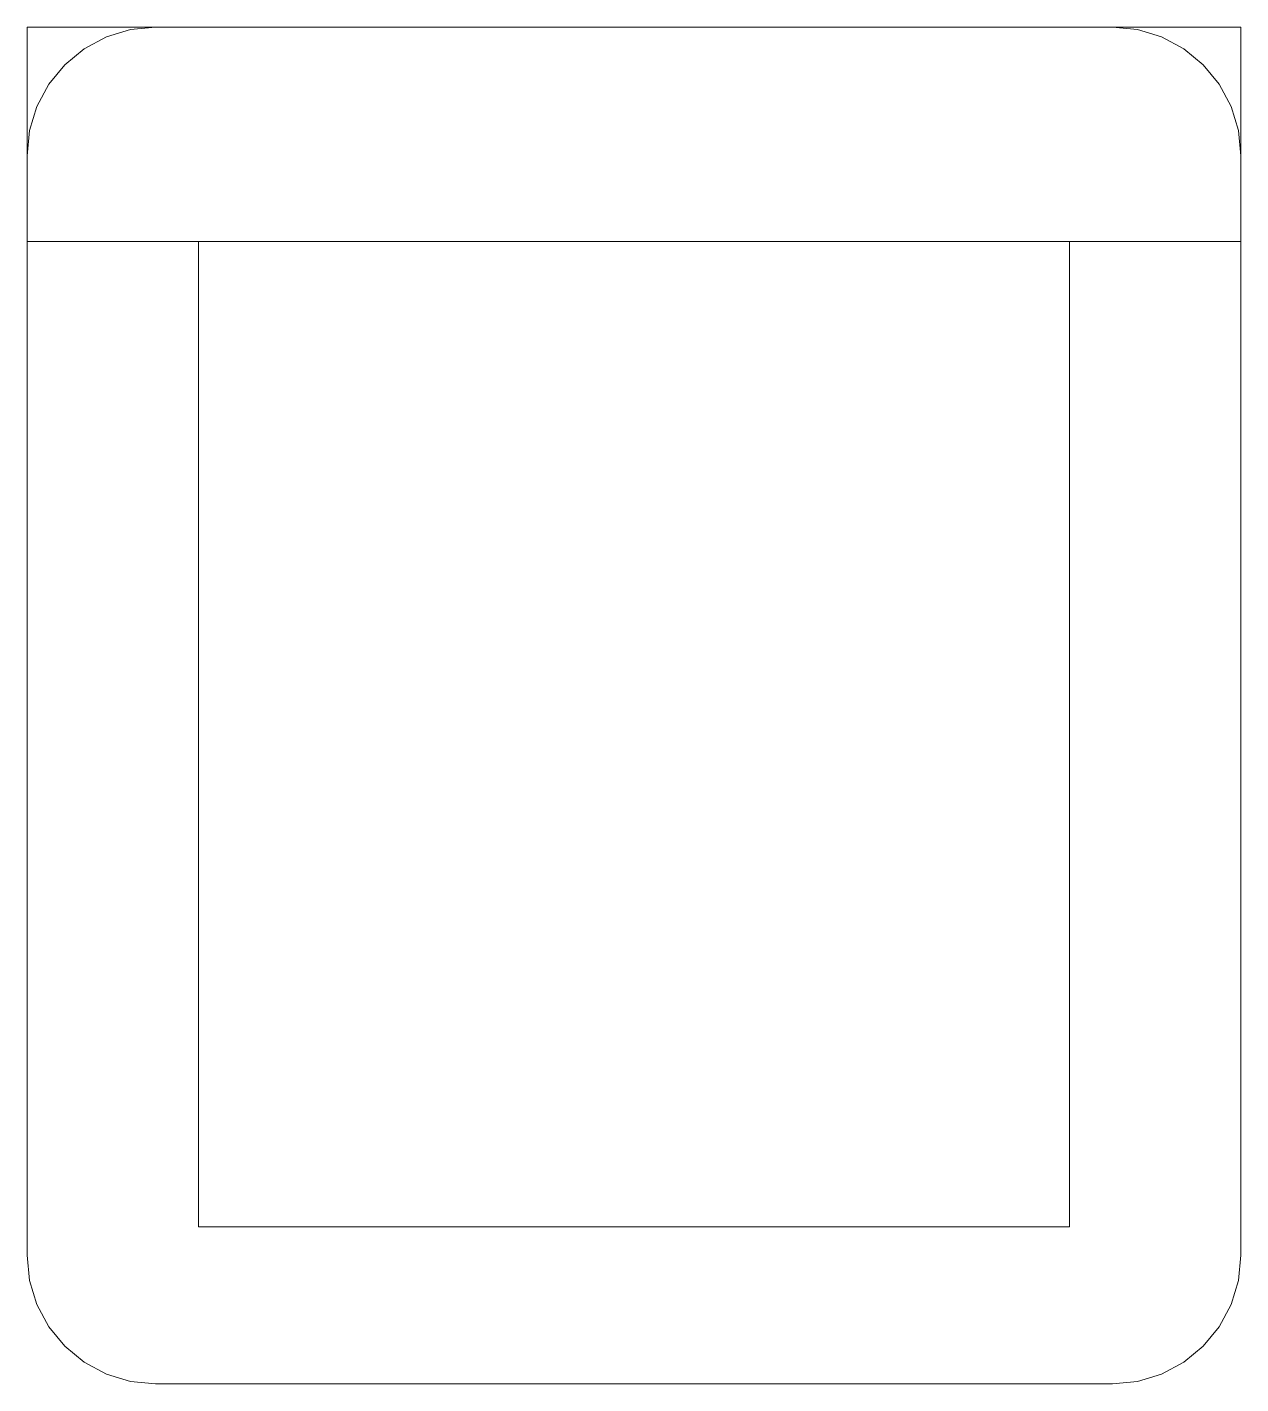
# Model space of a CAD drawing. Header units: millimetres. Extents: x 0 to 850, y 0 to 950.
import ezdxf

# ---------------------------------------------------------------- set-up
doc = ezdxf.new("R2010")
doc.units = ezdxf.units.MM
doc.layers.add('A-FURN', color=7, linetype='Continuous', lineweight=20, true_color=0x5c7584)

# ---------------------------------------------------------------- blocks, each defined once
blk = doc.blocks.new('201_FURNITURE_BLOCKS_ARMCHAIR_PLAN')
at = {"layer": 'A-FURN'}
for points in [[(760, 0), (777.56, 1.73), (794.44, 6.85), (810, 15.17), (823.64, 26.36), (834.83, 40), (843.15, 55.56), (848.27, 72.44), (850, 90), (850, 860), (848.27, 877.56), (843.15, 894.44), (834.83, 910), (823.64, 923.64), (810, 934.83), (794.44, 943.15), (777.56, 948.27), (760, 950), (90, 950), (72.44, 948.27), (55.56, 943.15), (40, 934.83), (26.36, 923.64), (15.17, 910), (6.85, 894.44), (1.73, 877.56), (0, 860), (0, 90), (1.73, 72.44), (6.85, 55.56), (15.17, 40), (26.36, 26.36), (40, 15.17), (55.56, 6.85), (72.44, 1.73), (90, 0)], [(0, 800), (850, 800), (850, 950), (0, 950)], [(120, 110), (730, 110), (730, 800), (120, 800)]]:
    blk.add_lwpolyline(points, close=True, dxfattribs=at)

msp = doc.modelspace()

# ---------------------------------------------------------------- block references
msp.add_blockref('201_FURNITURE_BLOCKS_ARMCHAIR_PLAN', (0, 0))

doc.saveas('drawing.dxf')
